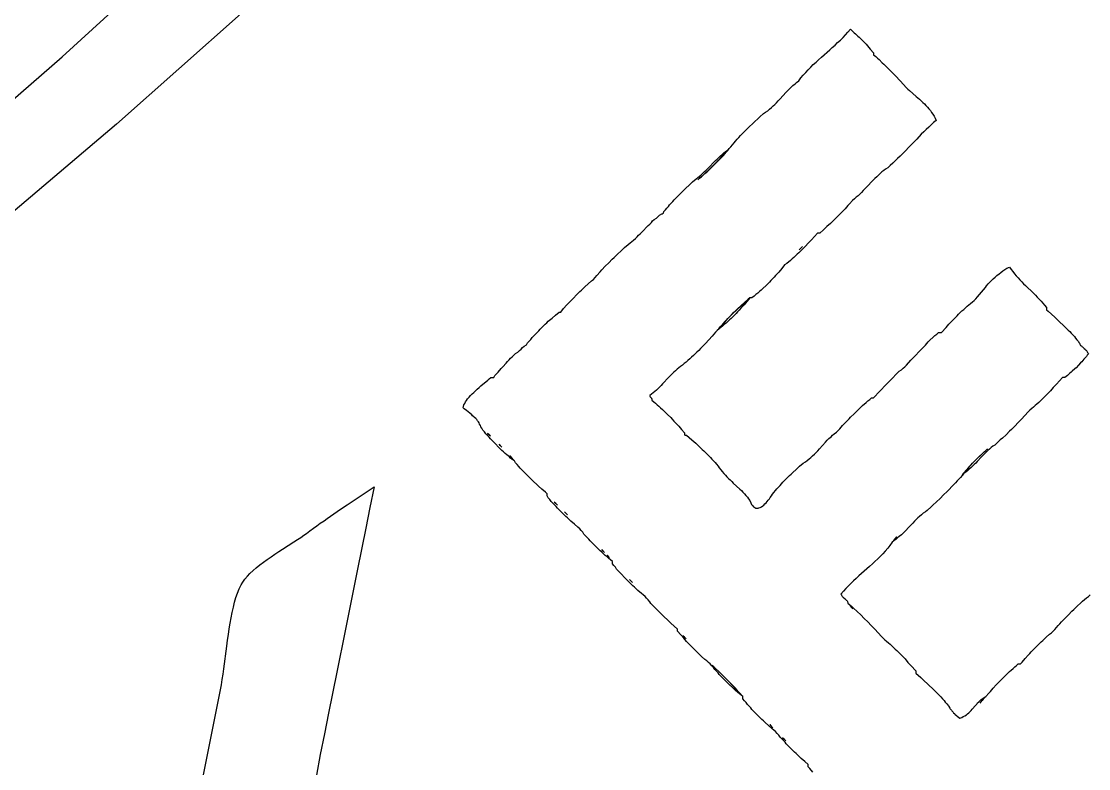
# Model space of a CAD drawing. Header units: metres. Extents: x -185 to 1201, y -340 to 309.
# Drawn here: x 901.807 to 904.385, y 54.34 to 56.146 of the extents above; entities that cross this region are included whole.
import ezdxf

# ---------------------------------------------------------------- set-up
doc = ezdxf.new("R2010")
doc.units = ezdxf.units.M

msp = doc.modelspace()

# ---------------------------------------------------------------- linework, layer by layer
for p, q in [((901.905, 56.0607), (902.052, 56.1939)), ((902.338, 56.1656), (902.037, 55.8978)), ((903.792, 56.1074), (903.798, 56.1138)), ((903.798, 56.1138), (903.804, 56.1203)), ((903.804, 56.1203), (903.81, 56.127)), ((903.81, 56.127), (903.813, 56.1243)), ((903.813, 56.1243), (903.819, 56.1188)), ((903.819, 56.1188), (903.822, 56.116)), ((903.822, 56.116), (903.828, 56.1105)), ((903.766, 56.083), (903.773, 56.089)), ((903.773, 56.089), (903.779, 56.095)), ((903.779, 56.095), (903.786, 56.1011)), ((903.786, 56.1011), (903.792, 56.1074)), ((903.828, 56.1105), (903.831, 56.1077)), ((903.831, 56.1077), (903.837, 56.1021)), ((903.837, 56.1021), (903.842, 56.0965)), ((903.842, 56.0965), (903.848, 56.0908)), ((903.848, 56.0908), (903.858, 56.0791)), ((903.74, 56.0596), (903.76, 56.0771)), ((903.76, 56.0771), (903.766, 56.083)), ((903.858, 56.0791), (903.866, 56.0701)), ((903.866, 56.0701), (903.866, 56.065)), ((903.866, 56.065), (903.871, 56.0613)), ((901.755, 55.9298), (901.905, 56.0607)), ((903.714, 56.0355), (903.72, 56.0416)), ((903.72, 56.0416), (903.727, 56.0477)), ((903.727, 56.0477), (903.733, 56.0536)), ((903.733, 56.0536), (903.74, 56.0596)), ((903.871, 56.0613), (903.875, 56.0576)), ((903.875, 56.0576), (903.879, 56.0539)), ((903.879, 56.0539), (903.887, 56.0463)), ((903.887, 56.0463), (903.891, 56.0425)), ((903.891, 56.0425), (903.899, 56.0346)), ((903.69, 56.0094), (903.696, 56.0162)), ((903.696, 56.0162), (903.702, 56.0228)), ((903.702, 56.0228), (903.708, 56.0292)), ((903.708, 56.0292), (903.714, 56.0355)), ((903.899, 56.0346), (903.903, 56.0307)), ((903.903, 56.0307), (903.911, 56.0227)), ((903.911, 56.0227), (903.919, 56.0146)), ((903.919, 56.0146), (903.93, 56.0023)), ((903.663, 55.983), (903.667, 55.9871)), ((903.667, 55.9871), (903.671, 55.9911)), ((903.671, 55.9911), (903.676, 55.9949)), ((903.676, 55.9949), (903.68, 55.9987)), ((903.68, 55.9987), (903.685, 56.0024)), ((903.685, 56.0024), (903.69, 56.0094)), ((903.93, 56.0023), (903.945, 55.9859)), ((903.945, 55.9859), (903.949, 55.9824)), ((903.639, 55.958), (903.655, 55.9748)), ((903.655, 55.9748), (903.659, 55.9789)), ((903.659, 55.9789), (903.663, 55.983)), ((903.949, 55.9824), (903.953, 55.9788)), ((903.953, 55.9788), (903.969, 55.9649)), ((903.969, 55.9649), (903.977, 55.9578)), ((903.61, 55.9303), (903.614, 55.934)), ((903.614, 55.934), (903.619, 55.9378)), ((903.619, 55.9378), (903.623, 55.9417)), ((903.623, 55.9417), (903.627, 55.9457)), ((903.627, 55.9457), (903.631, 55.9497)), ((903.631, 55.9497), (903.635, 55.9538)), ((903.635, 55.9538), (903.639, 55.958)), ((903.977, 55.9578), (903.981, 55.9542)), ((903.981, 55.9542), (903.985, 55.9505)), ((903.985, 55.9505), (903.989, 55.9467)), ((903.989, 55.9467), (903.992, 55.9429)), ((903.992, 55.9429), (903.996, 55.9389)), ((903.996, 55.9389), (903.999, 55.9348)), ((903.999, 55.9348), (904.003, 55.9306)), ((903.578, 55.9036), (903.587, 55.9116)), ((903.587, 55.9116), (903.591, 55.9156)), ((903.591, 55.9156), (903.6, 55.9234)), ((903.6, 55.9234), (903.605, 55.9268)), ((903.605, 55.9268), (903.61, 55.9303)), ((904.003, 55.9306), (904.006, 55.9262)), ((904.006, 55.9262), (904.009, 55.9216)), ((904.009, 55.9216), (904.012, 55.9169)), ((904.012, 55.9169), (904.015, 55.912)), ((904.015, 55.912), (904.017, 55.9069)), ((902.037, 55.8978), (901.729, 55.6372)), ((903.548, 55.8745), (903.557, 55.883)), ((903.557, 55.883), (903.565, 55.8913)), ((903.565, 55.8913), (903.574, 55.8996)), ((903.574, 55.8996), (903.578, 55.9036)), ((903.993, 55.8849), (903.987, 55.8791)), ((903.999, 55.8905), (903.993, 55.8849)), ((904.005, 55.8961), (903.999, 55.8905)), ((904.011, 55.9016), (904.005, 55.8961)), ((904.017, 55.9069), (904.011, 55.9016)), ((903.529, 55.8525), (903.532, 55.8569)), ((903.532, 55.8569), (903.536, 55.8614)), ((903.536, 55.8614), (903.54, 55.8658)), ((903.54, 55.8658), (903.544, 55.8701)), ((903.544, 55.8701), (903.548, 55.8745)), ((903.97, 55.8616), (903.953, 55.8438)), ((903.981, 55.8733), (903.97, 55.8616)), ((903.987, 55.8791), (903.981, 55.8733)), ((903.517, 55.8387), (903.498, 55.818)), ((903.503, 55.8221), (903.51, 55.8304)), ((903.504, 55.8283), (903.508, 55.8319)), ((903.508, 55.8319), (903.513, 55.8353)), ((903.51, 55.8304), (903.514, 55.8345)), ((903.513, 55.8353), (903.517, 55.8387)), ((903.514, 55.8345), (903.517, 55.8387)), ((903.517, 55.8387), (903.521, 55.8433)), ((903.521, 55.8433), (903.525, 55.8479)), ((903.525, 55.8479), (903.529, 55.8525)), ((903.941, 55.832), (903.936, 55.8262)), ((903.953, 55.8438), (903.941, 55.832)), ((903.465, 55.7905), (903.484, 55.8097)), ((903.479, 55.7978), (903.487, 55.8058)), ((903.49, 55.8099), (903.482, 55.8018)), ((903.484, 55.8097), (903.488, 55.8135)), ((903.487, 55.8058), (903.491, 55.8099)), ((903.488, 55.8135), (903.492, 55.8173)), ((903.498, 55.818), (903.49, 55.8099)), ((903.491, 55.8099), (903.495, 55.8139)), ((903.492, 55.8173), (903.496, 55.821)), ((903.495, 55.8139), (903.499, 55.818)), ((903.496, 55.821), (903.5, 55.8247)), ((903.499, 55.818), (903.503, 55.8221)), ((903.5, 55.8247), (903.504, 55.8283)), ((903.918, 55.809), (903.912, 55.8034)), ((903.924, 55.8147), (903.918, 55.809)), ((903.93, 55.8204), (903.924, 55.8147)), ((903.936, 55.8262), (903.93, 55.8204)), ((903.449, 55.7757), (903.453, 55.7793)), ((903.453, 55.7793), (903.457, 55.783)), ((903.457, 55.783), (903.461, 55.7867)), ((903.466, 55.786), (903.458, 55.7782)), ((903.458, 55.7782), (903.463, 55.7821)), ((903.461, 55.7867), (903.465, 55.7905)), ((903.463, 55.7821), (903.471, 55.7899)), ((903.474, 55.7938), (903.466, 55.786)), ((903.471, 55.7899), (903.475, 55.7938)), ((903.482, 55.8018), (903.474, 55.7938)), ((903.475, 55.7938), (903.479, 55.7978)), ((903.882, 55.7784), (903.878, 55.7745)), ((903.886, 55.7822), (903.882, 55.7784)), ((903.891, 55.7858), (903.886, 55.7822)), ((903.895, 55.7893), (903.891, 55.7858)), ((903.9, 55.7926), (903.895, 55.7893)), ((903.906, 55.798), (903.9, 55.7926)), ((903.912, 55.8034), (903.906, 55.798)), ((903.42, 55.7505), (903.428, 55.758)), ((903.428, 55.758), (903.437, 55.7653)), ((903.437, 55.7653), (903.441, 55.7687)), ((903.441, 55.7687), (903.445, 55.7722)), ((903.445, 55.767), (903.441, 55.7633)), ((903.441, 55.7633), (903.445, 55.767)), ((903.445, 55.7722), (903.449, 55.7757)), ((903.45, 55.7707), (903.445, 55.767)), ((903.445, 55.767), (903.45, 55.7707)), ((903.454, 55.7744), (903.45, 55.7707)), ((903.45, 55.7707), (903.454, 55.7744)), ((903.458, 55.7782), (903.454, 55.7744)), ((903.454, 55.7744), (903.458, 55.7782)), ((903.861, 55.7582), (903.853, 55.7498)), ((903.869, 55.7665), (903.861, 55.7582)), ((903.874, 55.7705), (903.869, 55.7665)), ((903.878, 55.7745), (903.874, 55.7705)), ((903.388, 55.719), (903.396, 55.7271)), ((903.396, 55.7271), (903.4, 55.731)), ((903.4, 55.731), (903.404, 55.735)), ((903.404, 55.735), (903.412, 55.7428)), ((903.412, 55.7428), (903.42, 55.7505)), ((903.833, 55.7289), (903.829, 55.7249)), ((903.837, 55.733), (903.833, 55.7289)), ((903.841, 55.7372), (903.837, 55.733)), ((903.845, 55.7413), (903.841, 55.7372)), ((903.853, 55.7498), (903.845, 55.7413)), ((903.37, 55.6986), (903.373, 55.7027)), ((903.373, 55.7027), (903.377, 55.7068)), ((903.377, 55.7068), (903.381, 55.7109)), ((903.381, 55.7109), (903.384, 55.715)), ((903.384, 55.715), (903.388, 55.719)), ((903.804, 55.7014), (903.797, 55.6934)), ((903.808, 55.7054), (903.804, 55.7014)), ((903.815, 55.7136), (903.808, 55.7054)), ((903.82, 55.7173), (903.815, 55.7136)), ((903.824, 55.7211), (903.82, 55.7173)), ((903.829, 55.7249), (903.824, 55.7211)), ((903.345, 55.6743), (903.349, 55.6776)), ((903.349, 55.6776), (903.354, 55.6807)), ((903.354, 55.6807), (903.355, 55.6808)), ((903.354, 55.6807), (903.354, 55.6807)), ((903.355, 55.6808), (903.356, 55.6809)), ((903.356, 55.6812), (903.357, 55.6816)), ((903.356, 55.6809), (903.356, 55.6812)), ((903.357, 55.6821), (903.358, 55.683)), ((903.357, 55.6816), (903.357, 55.6821)), ((903.358, 55.683), (903.359, 55.6863)), ((903.359, 55.6863), (903.363, 55.6904)), ((903.363, 55.6904), (903.366, 55.6945)), ((903.366, 55.6945), (903.37, 55.6986)), ((903.785, 55.6814), (903.778, 55.6736)), ((903.793, 55.6894), (903.785, 55.6814)), ((903.797, 55.6934), (903.793, 55.6894)), ((903.306, 55.6368), (903.321, 55.6525)), ((903.321, 55.6525), (903.325, 55.6563)), ((903.325, 55.6563), (903.329, 55.6601)), ((903.329, 55.6601), (903.332, 55.6638)), ((903.332, 55.6638), (903.336, 55.6674)), ((903.336, 55.6674), (903.341, 55.6709)), ((903.341, 55.6709), (903.345, 55.6743)), ((903.753, 55.6501), (903.745, 55.6423)), ((903.762, 55.6579), (903.753, 55.6501)), ((903.77, 55.6657), (903.762, 55.6579)), ((903.778, 55.6736), (903.77, 55.6657)), ((903.291, 55.6215), (903.295, 55.6252)), ((903.295, 55.6252), (903.298, 55.6291)), ((903.298, 55.6291), (903.302, 55.6329)), ((903.302, 55.6329), (903.306, 55.6368)), ((903.723, 55.6264), (903.716, 55.6184)), ((903.73, 55.6346), (903.723, 55.6264)), ((903.736, 55.6346), (903.73, 55.6346)), ((903.745, 55.6423), (903.736, 55.6346)), ((903.256, 55.5916), (903.264, 55.5995)), ((903.264, 55.5995), (903.273, 55.6073)), ((903.273, 55.6073), (903.278, 55.6107)), ((903.278, 55.6107), (903.282, 55.6142)), ((903.282, 55.6142), (903.286, 55.6178)), ((903.286, 55.6178), (903.291, 55.6215)), ((903.686, 55.5943), (903.694, 55.6022)), ((903.69, 55.5983), (903.686, 55.5943)), ((903.694, 55.6022), (903.69, 55.5983)), ((903.701, 55.6025), (903.693, 55.5948)), ((903.708, 55.6104), (903.701, 55.6025)), ((903.716, 55.6184), (903.708, 55.6104)), ((903.234, 55.5712), (903.239, 55.5754)), ((903.239, 55.5754), (903.247, 55.5835)), ((903.247, 55.5835), (903.256, 55.5916)), ((903.673, 55.5758), (903.669, 55.572)), ((903.677, 55.5795), (903.673, 55.5758)), ((903.681, 55.5833), (903.677, 55.5795)), ((903.685, 55.5871), (903.681, 55.5833)), ((903.693, 55.5948), (903.685, 55.5871)), ((903.209, 55.5455), (903.217, 55.5543)), ((903.217, 55.5543), (903.226, 55.5629)), ((903.226, 55.5629), (903.234, 55.5712)), ((903.644, 55.5488), (903.637, 55.5403)), ((903.651, 55.5574), (903.644, 55.5488)), ((903.656, 55.561), (903.651, 55.5574)), ((903.665, 55.5683), (903.656, 55.561)), ((903.669, 55.572), (903.665, 55.5683)), ((904.178, 55.543), (904.183, 55.5463)), ((904.183, 55.5463), (904.188, 55.5494)), ((904.188, 55.5494), (904.194, 55.5522)), ((904.194, 55.5522), (904.198, 55.5468)), ((904.198, 55.5468), (904.202, 55.5415)), ((903.184, 55.519), (903.189, 55.5226)), ((903.189, 55.5226), (903.193, 55.5273)), ((903.193, 55.5273), (903.197, 55.532)), ((903.197, 55.532), (903.205, 55.541)), ((903.205, 55.541), (903.209, 55.5455)), ((903.622, 55.5239), (903.618, 55.5199)), ((903.626, 55.528), (903.622, 55.5239)), ((903.629, 55.532), (903.626, 55.528)), ((903.637, 55.5403), (903.629, 55.532)), ((904.151, 55.5201), (904.155, 55.5242)), ((904.155, 55.5242), (904.16, 55.5283)), ((904.16, 55.5283), (904.164, 55.5322)), ((904.164, 55.5322), (904.169, 55.536)), ((904.169, 55.536), (904.173, 55.5396)), ((904.173, 55.5396), (904.178, 55.543)), ((904.202, 55.5415), (904.206, 55.5364)), ((904.206, 55.5364), (904.21, 55.5314)), ((904.21, 55.5314), (904.215, 55.5265)), ((904.215, 55.5265), (904.219, 55.5216)), ((904.219, 55.5216), (904.224, 55.5169)), ((903.156, 55.493), (903.16, 55.4968)), ((903.16, 55.4968), (903.168, 55.5043)), ((903.168, 55.5043), (903.176, 55.5117)), ((903.176, 55.5117), (903.184, 55.519)), ((903.594, 55.4968), (903.59, 55.493)), ((903.598, 55.5005), (903.594, 55.4968)), ((903.606, 55.5082), (903.598, 55.5005)), ((903.61, 55.5121), (903.606, 55.5082)), ((903.614, 55.516), (903.61, 55.5121)), ((903.618, 55.5199), (903.614, 55.516)), ((904.117, 55.4802), (904.136, 55.5027)), ((904.136, 55.5027), (904.139, 55.5071)), ((904.139, 55.5071), (904.143, 55.5115)), ((904.143, 55.5115), (904.147, 55.5159)), ((904.147, 55.5159), (904.151, 55.5201)), ((904.224, 55.5169), (904.228, 55.5121)), ((904.228, 55.5121), (904.233, 55.5075)), ((904.233, 55.5075), (904.252, 55.489)), ((903.125, 55.4609), (903.133, 55.4692)), ((903.133, 55.4692), (903.141, 55.4773)), ((903.141, 55.4773), (903.148, 55.4852)), ((903.148, 55.4852), (903.156, 55.493)), ((903.563, 55.4746), (903.554, 55.4669)), ((903.555, 55.4669), (903.567, 55.4784)), ((903.564, 55.474), (903.556, 55.4654)), ((903.567, 55.4784), (903.563, 55.4746)), ((903.567, 55.4784), (903.564, 55.474)), ((903.572, 55.4784), (903.567, 55.4784)), ((903.577, 55.482), (903.572, 55.4784)), ((903.581, 55.4857), (903.577, 55.482)), ((903.586, 55.4893), (903.581, 55.4857)), ((903.59, 55.493), (903.586, 55.4893)), ((904.105, 55.468), (904.109, 55.4713)), ((904.109, 55.4713), (904.113, 55.4758)), ((904.113, 55.4758), (904.117, 55.4802)), ((904.252, 55.489), (904.257, 55.4843)), ((904.257, 55.4843), (904.261, 55.4796)), ((904.261, 55.4796), (904.266, 55.4749)), ((904.266, 55.4749), (904.271, 55.47)), ((904.271, 55.47), (904.275, 55.4651)), ((903.097, 55.4364), (903.106, 55.4436)), ((903.106, 55.4436), (903.11, 55.4436)), ((903.11, 55.4436), (903.117, 55.4524)), ((903.117, 55.4524), (903.125, 55.4609)), ((903.529, 55.4437), (903.525, 55.4398)), ((903.526, 55.4398), (903.534, 55.4476)), ((903.537, 55.4515), (903.529, 55.4437)), ((903.534, 55.4476), (903.542, 55.4554)), ((903.537, 55.4444), (903.534, 55.4403)), ((903.546, 55.4592), (903.537, 55.4515)), ((903.541, 55.4485), (903.537, 55.4444)), ((903.545, 55.4527), (903.541, 55.4485)), ((903.542, 55.4554), (903.555, 55.4669)), ((903.553, 55.4611), (903.545, 55.4527)), ((903.554, 55.4669), (903.546, 55.4592)), ((903.556, 55.4654), (903.553, 55.4611)), ((904.075, 55.4425), (904.079, 55.4463)), ((904.079, 55.4463), (904.084, 55.4501)), ((904.084, 55.4501), (904.088, 55.4538)), ((904.088, 55.4538), (904.092, 55.4575)), ((904.092, 55.4575), (904.096, 55.461)), ((904.096, 55.461), (904.1, 55.4646)), ((904.1, 55.4646), (904.105, 55.468)), ((904.275, 55.4651), (904.279, 55.46)), ((904.279, 55.46), (904.284, 55.4549)), ((904.284, 55.4549), (904.284, 55.4492)), ((904.284, 55.4492), (904.288, 55.4456)), ((904.288, 55.4456), (904.296, 55.4383)), ((903.072, 55.414), (903.076, 55.4178)), ((903.076, 55.4178), (903.08, 55.4216)), ((903.08, 55.4216), (903.089, 55.429)), ((903.089, 55.429), (903.097, 55.4364)), ((903.506, 55.4199), (903.499, 55.4117)), ((903.503, 55.4158), (903.507, 55.4199)), ((903.51, 55.4239), (903.506, 55.4199)), ((903.507, 55.4199), (903.514, 55.4279)), ((903.518, 55.4319), (903.51, 55.4239)), ((903.514, 55.4207), (903.51, 55.4169)), ((903.514, 55.4279), (903.518, 55.4319)), ((903.518, 55.4245), (903.514, 55.4207)), ((903.525, 55.4398), (903.518, 55.4319)), ((903.518, 55.4319), (903.526, 55.4398)), ((903.522, 55.4283), (903.518, 55.4245)), ((903.526, 55.4323), (903.522, 55.4283)), ((903.53, 55.4362), (903.526, 55.4323)), ((903.534, 55.4403), (903.53, 55.4362)), ((904.048, 55.4147), (904.056, 55.4228)), ((904.056, 55.4228), (904.064, 55.4308)), ((904.064, 55.4308), (904.068, 55.4347)), ((904.068, 55.4347), (904.071, 55.4386)), ((904.071, 55.4386), (904.075, 55.4425)), ((904.296, 55.4383), (904.304, 55.4309)), ((904.304, 55.4309), (904.308, 55.4272)), ((904.308, 55.4272), (904.316, 55.4196)), ((904.316, 55.4196), (904.324, 55.4119)), ((903.049, 55.3902), (903.057, 55.3983)), ((903.057, 55.3983), (903.06, 55.4023)), ((903.06, 55.4023), (903.064, 55.4062)), ((903.064, 55.4062), (903.068, 55.4101)), ((903.068, 55.4101), (903.072, 55.414)), ((903.484, 55.3947), (903.48, 55.3902)), ((903.488, 55.3994), (903.484, 55.3947)), ((903.492, 55.4035), (903.488, 55.3994)), ((903.488, 55.3994), (903.492, 55.4035)), ((903.493, 55.4027), (903.488, 55.3994)), ((903.499, 55.4117), (903.492, 55.4035)), ((903.492, 55.4035), (903.495, 55.4077)), ((903.497, 55.4062), (903.493, 55.4027)), ((903.495, 55.4077), (903.499, 55.4117)), ((903.501, 55.4097), (903.497, 55.4062)), ((903.499, 55.4117), (903.503, 55.4158)), ((903.505, 55.4133), (903.501, 55.4097)), ((903.51, 55.4169), (903.505, 55.4133)), ((904.019, 55.3906), (904.023, 55.3942)), ((904.023, 55.3942), (904.03, 55.3942)), ((904.03, 55.3942), (904.041, 55.4065)), ((904.041, 55.4065), (904.048, 55.4147)), ((904.324, 55.4119), (904.328, 55.408)), ((904.328, 55.408), (904.332, 55.4041)), ((904.332, 55.4041), (904.336, 55.4002)), ((904.336, 55.4002), (904.34, 55.3963)), ((904.34, 55.3963), (904.343, 55.3923)), ((904.343, 55.3923), (904.347, 55.3883)), ((903.027, 55.3646), (903.03, 55.369)), ((903.03, 55.369), (903.034, 55.3733)), ((903.034, 55.3733), (903.038, 55.3776)), ((903.038, 55.3776), (903.041, 55.3819)), ((903.041, 55.3819), (903.045, 55.386)), ((903.045, 55.386), (903.049, 55.3902)), ((903.46, 55.368), (903.452, 55.3594)), ((903.468, 55.3767), (903.46, 55.368)), ((903.476, 55.3856), (903.468, 55.3767)), ((903.48, 55.3902), (903.476, 55.3856)), ((903.991, 55.3639), (903.998, 55.3717)), ((903.998, 55.3717), (904.002, 55.3756)), ((904.002, 55.3756), (904.01, 55.3832)), ((904.01, 55.3832), (904.014, 55.3869)), ((904.014, 55.3869), (904.019, 55.3906)), ((904.347, 55.3883), (904.351, 55.3843)), ((904.351, 55.3843), (904.354, 55.3802)), ((904.354, 55.3802), (904.357, 55.3762)), ((904.357, 55.3762), (904.361, 55.3721)), ((904.361, 55.3721), (904.362, 55.37)), ((904.362, 55.37), (904.363, 55.3681)), ((904.363, 55.3681), (904.364, 55.3663)), ((904.364, 55.3663), (904.365, 55.3647)), ((902.997, 55.3396), (903.001, 55.3434)), ((903.001, 55.3434), (903.006, 55.3471)), ((903.006, 55.3471), (903.01, 55.3507)), ((903.01, 55.3507), (903.014, 55.3543)), ((903.014, 55.3543), (903.018, 55.3578)), ((903.018, 55.3578), (903.022, 55.3612)), ((903.022, 55.3612), (903.027, 55.3646)), ((903.439, 55.3468), (903.431, 55.3387)), ((903.444, 55.351), (903.439, 55.3468)), ((903.448, 55.3552), (903.444, 55.351)), ((903.452, 55.3594), (903.448, 55.3552)), ((903.968, 55.3398), (903.975, 55.3479)), ((903.975, 55.3479), (903.983, 55.3559)), ((903.983, 55.3559), (903.991, 55.3639)), ((904.365, 55.3647), (904.366, 55.3632)), ((904.366, 55.3632), (904.368, 55.3618)), ((904.368, 55.3618), (904.369, 55.3604)), ((904.369, 55.3604), (904.371, 55.3592)), ((904.371, 55.3592), (904.375, 55.3556)), ((904.375, 55.3556), (904.378, 55.3532)), ((904.378, 55.3532), (904.379, 55.3519)), ((904.379, 55.3519), (904.38, 55.3506)), ((904.38, 55.3506), (904.381, 55.3492)), ((904.381, 55.3492), (904.382, 55.3477)), ((904.382, 55.3477), (904.383, 55.3461)), ((904.385, 55.3425), (904.382, 55.3392)), ((904.383, 55.3461), (904.384, 55.3444)), ((904.384, 55.3444), (904.385, 55.3425)), ((902.97, 55.3115), (902.978, 55.3198)), ((902.978, 55.3198), (902.981, 55.3239)), ((902.981, 55.3239), (902.985, 55.3279)), ((902.985, 55.3279), (902.989, 55.3318)), ((902.989, 55.3318), (902.993, 55.3357)), ((902.993, 55.3357), (902.997, 55.3396)), ((903.404, 55.3152), (903.399, 55.3121)), ((903.408, 55.319), (903.404, 55.3152)), ((903.413, 55.3229), (903.408, 55.319)), ((903.417, 55.3268), (903.413, 55.3229)), ((903.422, 55.3307), (903.417, 55.3268)), ((903.426, 55.3347), (903.422, 55.3307)), ((903.431, 55.3387), (903.426, 55.3347)), ((903.941, 55.3116), (903.945, 55.3152)), ((903.945, 55.3152), (903.956, 55.3275)), ((903.956, 55.3275), (903.968, 55.3398)), ((904.361, 55.3149), (904.355, 55.3092)), ((904.366, 55.3208), (904.361, 55.3149)), ((904.369, 55.3237), (904.366, 55.3208)), ((904.374, 55.3298), (904.369, 55.3237)), ((904.377, 55.3329), (904.374, 55.3298)), ((904.38, 55.3361), (904.377, 55.3329)), ((904.382, 55.3392), (904.38, 55.3361)), ((902.948, 55.2856), (902.951, 55.29)), ((902.951, 55.29), (902.955, 55.2944)), ((902.955, 55.2944), (902.959, 55.2987)), ((902.959, 55.2987), (902.966, 55.3073)), ((902.966, 55.3073), (902.97, 55.3115)), ((903.375, 55.2903), (903.371, 55.2863)), ((903.379, 55.2941), (903.375, 55.2903)), ((903.383, 55.298), (903.379, 55.2941)), ((903.387, 55.3017), (903.383, 55.298)), ((903.391, 55.3053), (903.387, 55.3017)), ((903.395, 55.3087), (903.391, 55.3053)), ((903.399, 55.3121), (903.395, 55.3087)), ((903.912, 55.2849), (903.92, 55.2927)), ((903.92, 55.2927), (903.924, 55.2966)), ((903.924, 55.2966), (903.928, 55.3004)), ((903.928, 55.3004), (903.933, 55.3042)), ((903.933, 55.3042), (903.937, 55.3079)), ((903.937, 55.3079), (903.941, 55.3116)), ((904.334, 55.2906), (904.328, 55.2856)), ((904.34, 55.2957), (904.334, 55.2906)), ((904.343, 55.2983), (904.34, 55.2957)), ((904.346, 55.301), (904.343, 55.2983)), ((904.352, 55.3065), (904.346, 55.301)), ((904.355, 55.3092), (904.352, 55.3065)), ((902.913, 55.2612), (902.917, 55.265)), ((902.917, 55.265), (902.934, 55.2792)), ((902.934, 55.2792), (902.937, 55.2824)), ((902.937, 55.2824), (902.941, 55.2856)), ((902.941, 55.2856), (902.948, 55.2856)), ((903.353, 55.2664), (903.349, 55.2625)), ((903.356, 55.2703), (903.353, 55.2664)), ((903.371, 55.2863), (903.356, 55.2703)), ((903.885, 55.2567), (903.892, 55.2648)), ((903.892, 55.2648), (903.896, 55.2689)), ((903.896, 55.2689), (903.904, 55.2769)), ((903.904, 55.2769), (903.912, 55.2849)), ((904.308, 55.2692), (904.3, 55.261)), ((904.315, 55.2774), (904.308, 55.2692)), ((904.322, 55.2856), (904.315, 55.2774)), ((904.328, 55.2856), (904.322, 55.2856)), ((902.885, 55.2339), (902.889, 55.2378)), ((902.889, 55.2378), (902.892, 55.2417)), ((902.892, 55.2417), (902.896, 55.2457)), ((902.896, 55.2457), (902.9, 55.2496)), ((902.9, 55.2496), (902.904, 55.2535)), ((902.904, 55.2535), (902.908, 55.2574)), ((902.908, 55.2574), (902.913, 55.2612)), ((903.329, 55.2449), (903.325, 55.2418)), ((903.325, 55.2418), (903.325, 55.2403)), ((903.325, 55.2403), (903.326, 55.239)), ((903.326, 55.239), (903.327, 55.2379)), ((903.327, 55.2379), (903.329, 55.2353)), ((903.333, 55.2481), (903.329, 55.2449)), ((903.337, 55.2515), (903.333, 55.2481)), ((903.341, 55.2551), (903.337, 55.2515)), ((903.345, 55.2588), (903.341, 55.2551)), ((903.349, 55.2625), (903.345, 55.2588)), ((903.866, 55.2362), (903.87, 55.2403)), ((903.87, 55.2403), (903.877, 55.2485)), ((903.877, 55.2485), (903.885, 55.2567)), ((904.281, 55.2408), (904.277, 55.2368)), ((904.285, 55.2448), (904.281, 55.2408)), ((904.293, 55.2529), (904.285, 55.2448)), ((904.3, 55.261), (904.293, 55.2529)), ((902.874, 55.2122), (902.875, 55.2156)), ((902.877, 55.21), (902.874, 55.2122)), ((902.875, 55.2156), (902.876, 55.2191)), ((902.876, 55.2191), (902.878, 55.2227)), ((902.878, 55.2227), (902.88, 55.2263)), ((902.88, 55.2263), (902.882, 55.2301)), ((902.882, 55.2301), (902.885, 55.2339)), ((903.329, 55.2353), (903.329, 55.2344)), ((903.329, 55.2344), (903.33, 55.2339)), ((903.33, 55.2339), (903.33, 55.2333)), ((903.33, 55.2333), (903.33, 55.2327)), ((903.33, 55.2327), (903.33, 55.2313)), ((903.33, 55.2313), (903.33, 55.2305)), ((903.33, 55.2305), (903.335, 55.2269)), ((903.335, 55.2269), (903.339, 55.2232)), ((903.339, 55.2232), (903.343, 55.2195)), ((903.343, 55.2195), (903.347, 55.2158)), ((903.347, 55.2158), (903.351, 55.212)), ((903.351, 55.212), (903.356, 55.2081)), ((903.831, 55.2098), (903.839, 55.2175)), ((903.839, 55.2175), (903.848, 55.2251)), ((903.848, 55.2251), (903.852, 55.2289)), ((903.852, 55.2289), (903.857, 55.2325)), ((903.857, 55.2325), (903.861, 55.2362)), ((903.861, 55.2362), (903.866, 55.2362)), ((904.252, 55.2138), (904.248, 55.2102)), ((904.256, 55.2176), (904.252, 55.2138)), ((904.26, 55.2213), (904.256, 55.2176)), ((904.265, 55.2252), (904.26, 55.2213)), ((904.269, 55.229), (904.265, 55.2252)), ((904.277, 55.2368), (904.269, 55.229)), ((902.882, 55.2058), (902.877, 55.21)), ((902.89, 55.1995), (902.882, 55.2058)), ((902.895, 55.1953), (902.89, 55.1995)), ((902.897, 55.1931), (902.895, 55.1953)), ((902.9, 55.1908), (902.897, 55.1931)), ((902.902, 55.1885), (902.9, 55.1908)), ((902.905, 55.1861), (902.902, 55.1885)), ((902.907, 55.1837), (902.905, 55.1861)), ((903.356, 55.2081), (903.36, 55.2042)), ((903.36, 55.2042), (903.368, 55.1964)), ((903.368, 55.1964), (903.376, 55.1884)), ((903.376, 55.1884), (903.379, 55.1844)), ((903.803, 55.1817), (903.807, 55.1858)), ((903.807, 55.1858), (903.81, 55.1898)), ((903.81, 55.1898), (903.819, 55.1979)), ((903.819, 55.1979), (903.823, 55.2019)), ((903.823, 55.2019), (903.831, 55.2098)), ((904.231, 55.1935), (904.223, 55.1849)), ((904.239, 55.2022), (904.231, 55.1935)), ((904.243, 55.2065), (904.239, 55.2022)), ((904.248, 55.2102), (904.243, 55.2065)), ((902.909, 55.1811), (902.907, 55.1837)), ((902.911, 55.1784), (902.909, 55.1811)), ((902.913, 55.1756), (902.911, 55.1784)), ((902.914, 55.1726), (902.913, 55.1756)), ((902.916, 55.1695), (902.914, 55.1726)), ((902.917, 55.1662), (902.916, 55.1695)), ((902.919, 55.1628), (902.917, 55.1662)), ((902.922, 55.1584), (902.919, 55.1628)), ((903.379, 55.1844), (903.383, 55.1803)), ((903.383, 55.1803), (903.391, 55.1722)), ((903.391, 55.1722), (903.395, 55.1681)), ((903.395, 55.1681), (903.402, 55.1598)), ((903.402, 55.1598), (903.409, 55.1515)), ((903.78, 55.1571), (903.784, 55.1612)), ((903.784, 55.1612), (903.791, 55.1694)), ((903.791, 55.1694), (903.795, 55.1735)), ((903.795, 55.1735), (903.799, 55.1776)), ((903.799, 55.1776), (903.803, 55.1817)), ((904.199, 55.1595), (904.194, 55.1554)), ((904.207, 55.1679), (904.199, 55.1595)), ((904.215, 55.1764), (904.207, 55.1679)), ((904.223, 55.1849), (904.215, 55.1764)), ((902.926, 55.154), (902.922, 55.1584)), ((902.929, 55.1497), (902.926, 55.154)), ((902.933, 55.1454), (902.929, 55.1497)), ((902.936, 55.1482), (902.933, 55.1505)), ((902.933, 55.1505), (902.94, 55.1444)), ((902.937, 55.1413), (902.933, 55.1454)), ((902.94, 55.1444), (902.936, 55.1482)), ((902.94, 55.1371), (902.937, 55.1413)), ((902.944, 55.133), (902.94, 55.1371)), ((903.409, 55.1515), (903.409, 55.1507)), ((903.409, 55.1507), (903.409, 55.15)), ((903.409, 55.15), (903.409, 55.1493)), ((903.409, 55.1493), (903.409, 55.1487)), ((903.409, 55.1487), (903.409, 55.1482)), ((903.409, 55.1482), (903.409, 55.1478)), ((903.409, 55.1478), (903.409, 55.1474)), ((903.409, 55.1474), (903.409, 55.1471)), ((903.409, 55.1471), (903.41, 55.1468)), ((903.41, 55.1468), (903.41, 55.1464)), ((903.41, 55.1464), (903.411, 55.1461)), ((903.411, 55.1461), (903.412, 55.1459)), ((903.412, 55.1459), (903.414, 55.1459)), ((903.414, 55.1459), (903.427, 55.1345)), ((903.427, 55.1345), (903.436, 55.127)), ((903.75, 55.1295), (903.754, 55.1337)), ((903.754, 55.1337), (903.758, 55.1378)), ((903.758, 55.1378), (903.763, 55.1418)), ((903.763, 55.1418), (903.767, 55.1458)), ((903.767, 55.1458), (903.771, 55.1497)), ((903.771, 55.1497), (903.776, 55.1535)), ((903.776, 55.1535), (903.78, 55.1571)), ((904.172, 55.1346), (904.168, 55.1305)), ((904.177, 55.1388), (904.172, 55.1346)), ((904.186, 55.147), (904.177, 55.1388)), ((904.194, 55.1554), (904.186, 55.147)), ((902.948, 55.1289), (902.944, 55.133)), ((902.952, 55.1249), (902.948, 55.1289)), ((902.96, 55.1171), (902.952, 55.1249)), ((902.964, 55.1132), (902.96, 55.1171)), ((902.964, 55.1213), (902.961, 55.1241)), ((902.961, 55.1241), (902.968, 55.1173)), ((902.968, 55.1173), (902.964, 55.1213)), ((902.968, 55.1094), (902.964, 55.1132)), ((902.972, 55.1056), (902.968, 55.1094)), ((903.436, 55.127), (903.444, 55.1194)), ((903.444, 55.1194), (903.452, 55.1118)), ((903.452, 55.1118), (903.456, 55.1079)), ((903.456, 55.1079), (903.46, 55.104)), ((903.727, 55.1045), (903.731, 55.1086)), ((903.731, 55.1086), (903.735, 55.1127)), ((903.735, 55.1127), (903.75, 55.1295)), ((904.137, 55.1094), (904.129, 55.102)), ((904.133, 55.1057), (904.137, 55.1094)), ((904.137, 55.1094), (904.141, 55.1131)), ((904.141, 55.1131), (904.137, 55.1094)), ((904.142, 55.109), (904.138, 55.1054)), ((904.146, 55.1125), (904.142, 55.109)), ((904.15, 55.116), (904.146, 55.1125)), ((904.154, 55.1192), (904.15, 55.116)), ((904.159, 55.1223), (904.154, 55.1192)), ((904.168, 55.1305), (904.159, 55.1223)), ((902.976, 55.1019), (902.972, 55.1056)), ((902.98, 55.0982), (902.976, 55.1019)), ((902.985, 55.0945), (902.98, 55.0982)), ((902.989, 55.0909), (902.985, 55.0945)), ((902.99, 55.0924), (902.987, 55.0959)), ((902.987, 55.0959), (902.993, 55.0899)), ((902.993, 55.0873), (902.989, 55.0909)), ((902.994, 55.0881), (902.99, 55.0924)), ((902.993, 55.0899), (902.998, 55.0838)), ((902.998, 55.0838), (902.993, 55.0873)), ((902.998, 55.0838), (902.994, 55.0881)), ((903.001, 55.0793), (902.998, 55.0838)), ((903.46, 55.104), (903.464, 55.1001)), ((903.464, 55.1001), (903.468, 55.0962)), ((903.468, 55.0962), (903.472, 55.0922)), ((903.472, 55.0922), (903.475, 55.0881)), ((903.475, 55.0881), (903.479, 55.084)), ((903.479, 55.084), (903.483, 55.0798)), ((903.701, 55.0815), (903.705, 55.0851)), ((903.705, 55.0851), (903.71, 55.0887)), ((903.71, 55.0887), (903.714, 55.0925)), ((903.714, 55.0925), (903.718, 55.0964)), ((903.718, 55.0964), (903.723, 55.1004)), ((903.723, 55.1004), (903.727, 55.1045)), ((904.109, 55.0827), (904.102, 55.0748)), ((904.105, 55.0783), (904.109, 55.0823)), ((904.117, 55.0905), (904.109, 55.0827)), ((904.109, 55.0823), (904.113, 55.0863)), ((904.113, 55.0863), (904.117, 55.0903)), ((904.116, 55.0825), (904.113, 55.0786)), ((904.127, 55.0941), (904.116, 55.0825)), ((904.117, 55.0903), (904.125, 55.0981)), ((904.121, 55.0944), (904.117, 55.0905)), ((904.129, 55.102), (904.121, 55.0944)), ((904.125, 55.0981), (904.133, 55.1057)), ((904.131, 55.0979), (904.127, 55.0941)), ((904.135, 55.1017), (904.131, 55.0979)), ((904.138, 55.1054), (904.135, 55.1017)), ((903.005, 55.075), (903.001, 55.0793)), ((903.009, 55.0707), (903.005, 55.075)), ((903.012, 55.0664), (903.009, 55.0707)), ((903.016, 55.0622), (903.012, 55.0664)), ((903.02, 55.0581), (903.016, 55.0622)), ((903.024, 55.054), (903.02, 55.0581)), ((903.483, 55.0798), (903.486, 55.0756)), ((903.486, 55.0756), (903.49, 55.0712)), ((903.49, 55.0712), (903.493, 55.0668)), ((903.493, 55.0668), (903.497, 55.0623)), ((903.497, 55.0623), (903.5, 55.0579)), ((903.5, 55.0579), (903.504, 55.0536)), ((903.671, 55.056), (903.679, 55.0635)), ((903.679, 55.0635), (903.687, 55.0709)), ((903.687, 55.0709), (903.696, 55.0781)), ((903.696, 55.0781), (903.701, 55.0815)), ((904.09, 55.0627), (904.083, 55.0545)), ((904.083, 55.0527), (904.087, 55.0573)), ((904.089, 55.0567), (904.084, 55.0535)), ((904.087, 55.0573), (904.094, 55.0658)), ((904.093, 55.0602), (904.089, 55.0567)), ((904.094, 55.0668), (904.09, 55.0627)), ((904.097, 55.0637), (904.093, 55.0602)), ((904.102, 55.0748), (904.094, 55.0668)), ((904.094, 55.0658), (904.098, 55.07)), ((904.101, 55.0673), (904.097, 55.0637)), ((904.098, 55.07), (904.102, 55.0742)), ((904.105, 55.071), (904.101, 55.0673)), ((904.102, 55.0742), (904.105, 55.0783)), ((904.109, 55.0748), (904.105, 55.071)), ((904.113, 55.0786), (904.109, 55.0748)), ((903.028, 55.0499), (903.024, 55.054)), ((903.032, 55.0459), (903.028, 55.0499)), ((903.036, 55.042), (903.032, 55.0459)), ((903.044, 55.0342), (903.036, 55.042)), ((903.052, 55.0266), (903.044, 55.0342)), ((903.504, 55.0536), (903.508, 55.0495)), ((903.508, 55.0495), (903.511, 55.0455)), ((903.511, 55.0455), (903.515, 55.0417)), ((903.515, 55.0417), (903.519, 55.0379)), ((903.519, 55.0379), (903.523, 55.0341)), ((903.523, 55.0341), (903.527, 55.0304)), ((903.643, 55.0286), (903.647, 55.0326)), ((903.647, 55.0326), (903.651, 55.0366)), ((903.651, 55.0366), (903.655, 55.0405)), ((903.655, 55.0405), (903.659, 55.0445)), ((903.659, 55.0445), (903.663, 55.0483)), ((903.663, 55.0483), (903.667, 55.0522)), ((903.667, 55.0522), (903.671, 55.056)), ((904.064, 55.0311), (904.056, 55.0226)), ((904.068, 55.0354), (904.064, 55.0311)), ((904.076, 55.0441), (904.068, 55.0354)), ((904.08, 55.0485), (904.076, 55.0441)), ((904.083, 55.0545), (904.08, 55.0504)), ((904.083, 55.0527), (904.08, 55.0485)), ((904.08, 55.0504), (904.083, 55.0527)), ((904.084, 55.0535), (904.083, 55.0527)), ((902.594, 54.978), (902.659, 55.0212)), ((902.659, 55.0212), (902.649, 54.9713)), ((903.056, 55.0228), (903.052, 55.0266)), ((903.064, 55.0155), (903.056, 55.0228)), ((903.073, 55.0083), (903.064, 55.0155)), ((903.077, 55.0047), (903.073, 55.0083)), ((903.527, 55.0304), (903.535, 55.0231)), ((903.535, 55.0231), (903.543, 55.0158)), ((903.543, 55.0158), (903.547, 55.0121)), ((903.547, 55.0121), (903.55, 55.0083)), ((903.55, 55.0083), (903.554, 55.0044)), ((903.622, 55.0034), (903.625, 55.0078)), ((903.625, 55.0078), (903.629, 55.012)), ((903.629, 55.012), (903.632, 55.0162)), ((903.632, 55.0162), (903.636, 55.0204)), ((903.636, 55.0204), (903.64, 55.0245)), ((903.64, 55.0245), (903.643, 55.0286)), ((904.044, 55.0099), (904.035, 55.0015)), ((904.048, 55.0141), (904.044, 55.0099)), ((904.056, 55.0226), (904.048, 55.0141)), ((903.077, 54.9991), (903.077, 55.0047)), ((903.08, 54.9947), (903.077, 54.9991)), ((903.084, 54.9903), (903.08, 54.9947)), ((903.087, 54.986), (903.084, 54.9903)), ((903.091, 54.9818), (903.087, 54.986)), ((903.095, 54.9776), (903.091, 54.9818)), ((903.098, 54.9807), (903.094, 54.9845)), ((903.094, 54.9845), (903.102, 54.977)), ((903.102, 54.977), (903.098, 54.9807)), ((903.554, 55.0044), (903.557, 55.0005)), ((903.557, 55.0005), (903.561, 54.9964)), ((903.561, 54.9964), (903.564, 54.9922)), ((903.564, 54.9922), (903.567, 54.9878)), ((903.567, 54.9878), (903.569, 54.9828)), ((903.569, 54.9828), (903.571, 54.9786)), ((903.601, 54.9773), (903.603, 54.98)), ((903.603, 54.98), (903.606, 54.9828)), ((903.606, 54.9828), (903.609, 54.9859)), ((903.609, 54.9859), (903.611, 54.9891)), ((903.611, 54.9891), (903.614, 54.9924)), ((903.614, 54.9924), (903.616, 54.9958)), ((903.616, 54.9958), (903.619, 54.9991)), ((903.619, 54.9991), (903.622, 55.0034)), ((904.018, 54.9848), (904.009, 54.9766)), ((904.027, 54.9931), (904.018, 54.9848)), ((904.035, 55.0015), (904.027, 54.9931)), ((902.546, 54.9448), (902.562, 54.9561)), ((902.562, 54.9561), (902.578, 54.9671)), ((902.578, 54.9671), (902.594, 54.978)), ((902.649, 54.9713), (902.639, 54.9215)), ((903.099, 54.9735), (903.095, 54.9776)), ((903.102, 54.9694), (903.099, 54.9735)), ((903.106, 54.9654), (903.102, 54.9694)), ((903.11, 54.9614), (903.106, 54.9654)), ((903.114, 54.9575), (903.11, 54.9614)), ((903.118, 54.9536), (903.114, 54.9575)), ((903.122, 54.9497), (903.118, 54.9536)), ((903.122, 54.9576), (903.119, 54.9611)), ((903.119, 54.9611), (903.126, 54.9536)), ((903.126, 54.9536), (903.122, 54.9576)), ((903.571, 54.9786), (903.574, 54.9753)), ((903.574, 54.9753), (903.576, 54.9728)), ((903.576, 54.9728), (903.579, 54.971)), ((903.579, 54.971), (903.581, 54.9699)), ((903.581, 54.9699), (903.584, 54.9694)), ((903.584, 54.9694), (903.587, 54.9696)), ((903.587, 54.9696), (903.589, 54.9702)), ((903.589, 54.9702), (903.592, 54.9714)), ((903.592, 54.9714), (903.595, 54.973)), ((903.595, 54.973), (903.598, 54.975)), ((903.598, 54.975), (903.601, 54.9773)), ((903.982, 54.9537), (903.977, 54.9499)), ((903.986, 54.9573), (903.982, 54.9537)), ((903.991, 54.9609), (903.986, 54.9573)), ((903.995, 54.9643), (903.991, 54.9609)), ((904.005, 54.9725), (903.995, 54.9643)), ((904.009, 54.9766), (904.005, 54.9725)), ((902.521, 54.9273), (902.529, 54.9332)), ((902.529, 54.9332), (902.538, 54.9391)), ((902.538, 54.9391), (902.546, 54.9448)), ((903.126, 54.9459), (903.122, 54.9497)), ((903.13, 54.9421), (903.126, 54.9459)), ((903.134, 54.9384), (903.13, 54.9421)), ((903.143, 54.931), (903.134, 54.9384)), ((903.151, 54.9237), (903.143, 54.931)), ((903.961, 54.9338), (903.953, 54.9255)), ((903.965, 54.9379), (903.961, 54.9338)), ((903.969, 54.942), (903.965, 54.9379)), ((903.973, 54.946), (903.969, 54.942)), ((903.977, 54.9499), (903.973, 54.946)), ((902.482, 54.899), (902.489, 54.904)), ((902.489, 54.904), (902.496, 54.9088)), ((902.496, 54.9088), (902.504, 54.9151)), ((902.504, 54.9151), (902.513, 54.9212)), ((902.513, 54.9212), (902.521, 54.9273)), ((902.639, 54.9215), (902.619, 54.822)), ((903.156, 54.9201), (903.151, 54.9237)), ((903.159, 54.9157), (903.156, 54.9201)), ((903.163, 54.9113), (903.159, 54.9157)), ((903.166, 54.907), (903.163, 54.9113)), ((903.17, 54.9028), (903.166, 54.907)), ((903.174, 54.8986), (903.17, 54.9028)), ((903.933, 54.9052), (903.928, 54.9014)), ((903.937, 54.9092), (903.933, 54.9052)), ((903.941, 54.9132), (903.937, 54.9092)), ((903.953, 54.9255), (903.941, 54.9132)), ((902.438, 54.8709), (902.465, 54.8883)), ((902.465, 54.8883), (902.474, 54.8938)), ((902.474, 54.8938), (902.482, 54.899)), ((903.178, 54.8945), (903.174, 54.8986)), ((903.181, 54.8904), (903.178, 54.8945)), ((903.185, 54.8864), (903.181, 54.8904)), ((903.189, 54.8824), (903.185, 54.8864)), ((903.193, 54.8784), (903.189, 54.8824)), ((903.197, 54.8746), (903.193, 54.8784)), ((903.905, 54.8798), (903.9, 54.8728)), ((903.911, 54.8871), (903.905, 54.8798)), ((903.915, 54.8905), (903.911, 54.8871)), ((903.915, 54.8915), (903.922, 54.9002)), ((903.918, 54.8959), (903.915, 54.8915)), ((903.92, 54.894), (903.915, 54.8905)), ((903.922, 54.9002), (903.918, 54.8959)), ((903.924, 54.8976), (903.92, 54.894)), ((903.928, 54.9014), (903.924, 54.8976)), ((902.401, 54.8456), (902.41, 54.8521)), ((902.41, 54.8521), (902.419, 54.8585)), ((902.419, 54.8585), (902.429, 54.8648)), ((902.429, 54.8648), (902.438, 54.8709)), ((903.201, 54.8707), (903.197, 54.8746)), ((903.205, 54.8669), (903.201, 54.8707)), ((903.209, 54.8631), (903.205, 54.8669)), ((903.212, 54.8665), (903.209, 54.8698)), ((903.209, 54.8698), (903.216, 54.8623)), ((903.213, 54.8593), (903.209, 54.8631)), ((903.216, 54.8623), (903.212, 54.8665)), ((903.217, 54.8556), (903.213, 54.8593)), ((903.222, 54.8519), (903.217, 54.8556)), ((903.224, 54.854), (903.222, 54.8562)), ((903.222, 54.8562), (903.227, 54.8497)), ((903.226, 54.8483), (903.222, 54.8519)), ((903.227, 54.8497), (903.224, 54.854)), ((903.882, 54.853), (903.876, 54.8468)), ((903.888, 54.8594), (903.882, 54.853)), ((903.894, 54.866), (903.888, 54.8594)), ((903.9, 54.8728), (903.894, 54.866)), ((902.367, 54.8187), (902.374, 54.8255)), ((902.374, 54.8255), (902.383, 54.8323)), ((902.383, 54.8323), (902.392, 54.839)), ((902.392, 54.839), (902.401, 54.8456)), ((903.23, 54.8447), (903.226, 54.8483)), ((903.235, 54.841), (903.23, 54.8447)), ((903.235, 54.8354), (903.235, 54.841)), ((903.238, 54.8311), (903.235, 54.8354)), ((903.242, 54.8268), (903.238, 54.8311)), ((903.245, 54.8225), (903.242, 54.8268)), ((903.856, 54.829), (903.837, 54.8116)), ((903.863, 54.8348), (903.856, 54.829)), ((903.869, 54.8408), (903.863, 54.8348)), ((903.876, 54.8468), (903.869, 54.8408)), ((902.347, 54.798), (902.353, 54.8049)), ((902.353, 54.8049), (902.359, 54.8118)), ((902.359, 54.8118), (902.367, 54.8187)), ((902.619, 54.822), (902.589, 54.6729)), ((903.253, 54.8141), (903.245, 54.8225)), ((903.257, 54.81), (903.253, 54.8141)), ((903.264, 54.8019), (903.257, 54.81)), ((903.272, 54.794), (903.264, 54.8019)), ((903.824, 54.8), (903.817, 54.794)), ((903.83, 54.8058), (903.824, 54.8)), ((903.837, 54.8116), (903.83, 54.8058)), ((902.329, 54.7644), (902.333, 54.7746)), ((902.333, 54.7746), (902.338, 54.7841)), ((902.338, 54.7841), (902.342, 54.7911)), ((902.342, 54.7911), (902.347, 54.798)), ((903.276, 54.79), (903.272, 54.794)), ((903.279, 54.7941), (903.276, 54.797)), ((903.276, 54.797), (903.283, 54.7901)), ((903.28, 54.7862), (903.276, 54.79)), ((903.283, 54.7901), (903.279, 54.7941)), ((903.284, 54.7823), (903.28, 54.7862)), ((903.288, 54.7785), (903.284, 54.7823)), ((903.292, 54.7747), (903.288, 54.7785)), ((903.296, 54.771), (903.292, 54.7747)), ((903.799, 54.7754), (903.793, 54.7688)), ((903.805, 54.7818), (903.799, 54.7754)), ((903.811, 54.7879), (903.805, 54.7818)), ((903.817, 54.794), (903.811, 54.7879)), ((902.322, 54.7421), (902.325, 54.7535)), ((902.325, 54.7535), (902.329, 54.7644)), ((903.305, 54.7636), (903.296, 54.771)), ((903.309, 54.76), (903.305, 54.7636)), ((903.314, 54.7564), (903.309, 54.76)), ((903.317, 54.752), (903.314, 54.7564)), ((903.321, 54.7477), (903.317, 54.752)), ((903.325, 54.7435), (903.321, 54.7477)), ((903.793, 54.7688), (903.787, 54.762)), ((903.787, 54.762), (903.788, 54.7605)), ((903.788, 54.7605), (903.788, 54.7591)), ((903.788, 54.7591), (903.789, 54.7578)), ((903.789, 54.7578), (903.79, 54.7567)), ((903.79, 54.7567), (903.791, 54.7556)), ((903.791, 54.7556), (903.792, 54.7546)), ((903.792, 54.7546), (903.793, 54.7537)), ((903.793, 54.7537), (903.794, 54.7528)), ((903.794, 54.7528), (903.798, 54.7495)), ((903.798, 54.7495), (903.799, 54.7486)), ((903.799, 54.7486), (903.8, 54.7476)), ((903.8, 54.7476), (903.801, 54.7466)), ((904.371, 54.7448), (904.38, 54.7526)), ((904.38, 54.7526), (904.385, 54.7564)), ((904.385, 54.7564), (904.389, 54.7598)), ((902.316, 54.7175), (902.319, 54.73)), ((902.319, 54.73), (902.322, 54.7421)), ((903.328, 54.7393), (903.325, 54.7435)), ((903.332, 54.7351), (903.328, 54.7393)), ((903.336, 54.731), (903.332, 54.7351)), ((903.34, 54.7269), (903.336, 54.731)), ((903.348, 54.7189), (903.34, 54.7269)), ((903.801, 54.7466), (903.802, 54.7455)), ((903.802, 54.7455), (903.803, 54.7443)), ((903.803, 54.7443), (903.803, 54.743)), ((903.803, 54.743), (903.804, 54.7415)), ((903.804, 54.7415), (903.804, 54.7399)), ((903.804, 54.7399), (903.813, 54.7321)), ((903.809, 54.7338), (903.812, 54.7307)), ((903.816, 54.7262), (903.809, 54.7338)), ((903.812, 54.7307), (903.816, 54.7262)), ((903.813, 54.7321), (903.817, 54.7281)), ((903.817, 54.7281), (903.826, 54.7199)), ((904.345, 54.7206), (904.35, 54.7247)), ((904.35, 54.7247), (904.358, 54.7329)), ((904.358, 54.7329), (904.367, 54.7409)), ((904.367, 54.7409), (904.371, 54.7448)), ((902.311, 54.6914), (902.314, 54.7047)), ((902.314, 54.7047), (902.316, 54.7175)), ((903.356, 54.711), (903.348, 54.7189)), ((903.36, 54.7071), (903.356, 54.711)), ((903.368, 54.6995), (903.36, 54.7071)), ((903.376, 54.692), (903.368, 54.6995)), ((903.826, 54.7199), (903.835, 54.7117)), ((903.835, 54.7117), (903.843, 54.7032)), ((903.843, 54.7032), (903.852, 54.6947)), ((904.32, 54.6949), (904.324, 54.6993)), ((904.324, 54.6993), (904.333, 54.7079)), ((904.333, 54.7079), (904.337, 54.7122)), ((904.337, 54.7122), (904.345, 54.7206)), ((902.307, 54.6642), (902.309, 54.6779)), ((902.309, 54.6779), (902.311, 54.6914)), ((902.589, 54.6729), (902.569, 54.5735)), ((903.384, 54.6846), (903.376, 54.692)), ((903.392, 54.6774), (903.384, 54.6846)), ((903.392, 54.6722), (903.392, 54.6774)), ((903.4, 54.6639), (903.392, 54.6722)), ((903.852, 54.6947), (903.86, 54.6861)), ((903.86, 54.6861), (903.869, 54.6774)), ((903.869, 54.6774), (903.877, 54.6685)), ((904.296, 54.6686), (904.3, 54.6722)), ((904.3, 54.6722), (904.304, 54.6768)), ((904.304, 54.6768), (904.308, 54.6814)), ((904.308, 54.6814), (904.312, 54.6859)), ((904.312, 54.6859), (904.316, 54.6904)), ((904.316, 54.6904), (904.32, 54.6949)), ((902.303, 54.6365), (902.305, 54.6504)), ((902.305, 54.6504), (902.307, 54.6642)), ((903.407, 54.6556), (903.4, 54.6639)), ((903.409, 54.6576), (903.405, 54.6613)), ((903.405, 54.6613), (903.413, 54.6538)), ((903.414, 54.6473), (903.407, 54.6556)), ((903.413, 54.6538), (903.409, 54.6576)), ((903.418, 54.6432), (903.414, 54.6473)), ((903.877, 54.6685), (903.885, 54.6597)), ((903.885, 54.6597), (903.889, 54.6553)), ((903.889, 54.6553), (903.893, 54.6517)), ((903.893, 54.6517), (903.897, 54.6481)), ((903.897, 54.6481), (903.902, 54.6444)), ((903.902, 54.6444), (903.906, 54.6407)), ((904.267, 54.6424), (904.271, 54.6463)), ((904.271, 54.6463), (904.275, 54.6501)), ((904.275, 54.6501), (904.283, 54.6576)), ((904.283, 54.6576), (904.291, 54.6649)), ((904.291, 54.6649), (904.296, 54.6686)), ((902.296, 54.5815), (902.303, 54.6365)), ((903.426, 54.6351), (903.418, 54.6432)), ((903.43, 54.6311), (903.426, 54.6351)), ((903.438, 54.6232), (903.43, 54.6311)), ((903.442, 54.6192), (903.438, 54.6232)), ((903.446, 54.6154), (903.442, 54.6192)), ((903.906, 54.6407), (903.91, 54.6369)), ((903.91, 54.6369), (903.914, 54.6331)), ((903.914, 54.6331), (903.918, 54.6292)), ((903.918, 54.6292), (903.922, 54.6253)), ((903.922, 54.6253), (903.926, 54.6213)), ((903.926, 54.6213), (903.93, 54.6173)), ((904.239, 54.6144), (904.243, 54.6186)), ((904.243, 54.6186), (904.247, 54.6226)), ((904.247, 54.6226), (904.251, 54.6267)), ((904.251, 54.6267), (904.259, 54.6346)), ((904.259, 54.6346), (904.263, 54.6385)), ((904.263, 54.6385), (904.267, 54.6424)), ((903.45, 54.6115), (903.446, 54.6154)), ((903.458, 54.604), (903.45, 54.6115)), ((903.463, 54.6003), (903.458, 54.604)), ((903.467, 54.5967), (903.463, 54.6003)), ((903.471, 54.5932), (903.467, 54.5967)), ((903.475, 54.5887), (903.471, 54.5932)), ((903.93, 54.6173), (903.938, 54.6093)), ((903.938, 54.6093), (903.942, 54.6052)), ((903.942, 54.6052), (903.949, 54.597)), ((903.949, 54.597), (903.957, 54.5887)), ((904.211, 54.5895), (904.215, 54.5932)), ((904.215, 54.5932), (904.221, 54.5932)), ((904.221, 54.5932), (904.225, 54.5975)), ((904.225, 54.5975), (904.232, 54.6061)), ((904.232, 54.6061), (904.239, 54.6144)), ((902.292, 54.5553), (902.294, 54.5682)), ((902.294, 54.5682), (902.296, 54.5815)), ((902.569, 54.5735), (902.549, 54.474)), ((903.479, 54.5844), (903.475, 54.5887)), ((903.48, 54.5859), (903.476, 54.589)), ((903.476, 54.589), (903.484, 54.5821)), ((903.482, 54.5801), (903.479, 54.5844)), ((903.484, 54.5821), (903.48, 54.5859)), ((903.486, 54.5758), (903.482, 54.5801)), ((903.492, 54.5745), (903.484, 54.5821)), ((903.484, 54.5821), (903.492, 54.5745)), ((903.49, 54.5716), (903.486, 54.5758)), ((903.493, 54.5675), (903.49, 54.5716)), ((903.496, 54.5707), (903.492, 54.5745)), ((903.492, 54.5745), (903.496, 54.5707)), ((903.497, 54.5634), (903.493, 54.5675)), ((903.504, 54.5629), (903.496, 54.5707)), ((903.496, 54.5707), (903.504, 54.5629)), ((903.957, 54.5887), (903.968, 54.5762)), ((903.968, 54.5762), (903.968, 54.5711)), ((903.968, 54.5711), (903.98, 54.5601)), ((904.182, 54.5629), (904.19, 54.5707)), ((904.19, 54.5707), (904.194, 54.5745)), ((904.194, 54.5745), (904.198, 54.5784)), ((904.198, 54.5784), (904.203, 54.5821)), ((904.203, 54.5821), (904.207, 54.5859)), ((904.207, 54.5859), (904.211, 54.5895)), ((902.288, 54.5306), (902.29, 54.5427)), ((902.29, 54.5427), (902.292, 54.5553)), ((903.505, 54.5553), (903.497, 54.5634)), ((903.512, 54.5549), (903.504, 54.5629)), ((903.504, 54.5629), (903.508, 54.5589)), ((903.509, 54.5514), (903.505, 54.5553)), ((903.508, 54.5589), (903.516, 54.5509)), ((903.517, 54.5436), (903.509, 54.5514)), ((903.52, 54.5468), (903.512, 54.5549)), ((903.516, 54.5509), (903.523, 54.5428)), ((903.525, 54.536), (903.517, 54.5436)), ((903.524, 54.5428), (903.52, 54.5468)), ((903.523, 54.5428), (903.535, 54.5305)), ((903.532, 54.5346), (903.524, 54.5428)), ((903.98, 54.5601), (903.988, 54.5527)), ((903.988, 54.5527), (903.996, 54.5451)), ((903.996, 54.5451), (904, 54.5413)), ((904, 54.5413), (904.008, 54.5335)), ((904.155, 54.5346), (904.162, 54.5428)), ((904.162, 54.5428), (904.17, 54.5509)), ((904.17, 54.5509), (904.174, 54.5549)), ((904.174, 54.5549), (904.182, 54.5629)), ((902.241, 54.2971), (902.288, 54.5306)), ((903.529, 54.5322), (903.525, 54.536)), ((903.533, 54.5285), (903.529, 54.5322)), ((903.539, 54.5264), (903.532, 54.5346)), ((903.537, 54.5249), (903.533, 54.5285)), ((903.535, 54.5305), (903.55, 54.5141)), ((903.542, 54.5213), (903.537, 54.5249)), ((903.543, 54.5223), (903.539, 54.5264)), ((903.546, 54.5177), (903.542, 54.5213)), ((903.55, 54.5141), (903.543, 54.5223)), ((903.55, 54.5141), (903.546, 54.5177)), ((904.008, 54.5335), (904.012, 54.5295)), ((904.012, 54.5295), (904.02, 54.5215)), ((904.02, 54.5215), (904.024, 54.5174)), ((904.024, 54.5174), (904.028, 54.5133)), ((904.137, 54.5141), (904.144, 54.5223)), ((904.144, 54.5223), (904.148, 54.5264)), ((904.148, 54.5264), (904.155, 54.5346)), ((903.55, 54.5085), (903.55, 54.5141)), ((903.554, 54.5041), (903.55, 54.5085)), ((903.558, 54.4997), (903.554, 54.5041)), ((903.561, 54.4954), (903.558, 54.4997)), ((903.565, 54.4912), (903.561, 54.4954)), ((903.569, 54.487), (903.565, 54.4912)), ((904.028, 54.5133), (904.032, 54.5092)), ((904.032, 54.5092), (904.036, 54.5049)), ((904.036, 54.5049), (904.039, 54.5007)), ((904.039, 54.5007), (904.043, 54.4964)), ((904.043, 54.4964), (904.047, 54.492)), ((904.047, 54.492), (904.048, 54.4901)), ((904.048, 54.4901), (904.05, 54.4864)), ((904.104, 54.4838), (904.112, 54.493)), ((904.112, 54.493), (904.115, 54.496)), ((904.115, 54.496), (904.117, 54.4989)), ((904.117, 54.4989), (904.12, 54.5018)), ((904.12, 54.5018), (904.123, 54.5046)), ((904.123, 54.5046), (904.126, 54.5073)), ((904.123, 54.4982), (904.128, 54.5047)), ((904.125, 54.5015), (904.123, 54.4982)), ((904.128, 54.5047), (904.125, 54.5015)), ((904.126, 54.5073), (904.13, 54.5098)), ((904.131, 54.5079), (904.128, 54.5047)), ((904.128, 54.5047), (904.131, 54.5079)), ((904.13, 54.5098), (904.133, 54.5121)), ((904.134, 54.5111), (904.131, 54.5079)), ((904.131, 54.5079), (904.134, 54.5111)), ((904.133, 54.5121), (904.137, 54.5141)), ((904.137, 54.5141), (904.134, 54.5111)), ((904.134, 54.5111), (904.137, 54.5141)), ((902.549, 54.474), (902.539, 54.4242)), ((903.572, 54.4829), (903.569, 54.487)), ((903.576, 54.4788), (903.572, 54.4829)), ((903.58, 54.4748), (903.576, 54.4788)), ((903.584, 54.4708), (903.58, 54.4748)), ((903.588, 54.4669), (903.584, 54.4708)), ((903.592, 54.463), (903.588, 54.4669)), ((904.05, 54.4864), (904.051, 54.4846)), ((904.051, 54.4846), (904.054, 54.4812)), ((904.054, 54.4812), (904.055, 54.4796)), ((904.055, 54.4796), (904.058, 54.4766)), ((904.058, 54.4766), (904.059, 54.4751)), ((904.059, 54.4751), (904.062, 54.4723)), ((904.062, 54.4723), (904.063, 54.4709)), ((904.063, 54.4709), (904.066, 54.4684)), ((904.066, 54.4684), (904.068, 54.4671)), ((904.068, 54.4671), (904.071, 54.4647)), ((904.071, 54.4647), (904.074, 54.4624)), ((904.074, 54.4624), (904.079, 54.464)), ((904.079, 54.464), (904.082, 54.4658)), ((904.082, 54.4658), (904.086, 54.4678)), ((904.086, 54.4678), (904.09, 54.4701)), ((904.09, 54.4701), (904.093, 54.4726)), ((904.093, 54.4726), (904.096, 54.4752)), ((904.096, 54.4752), (904.099, 54.478)), ((904.099, 54.478), (904.102, 54.4809)), ((904.102, 54.4809), (904.104, 54.4838)), ((903.596, 54.4591), (903.592, 54.463)), ((903.6, 54.4553), (903.596, 54.4591)), ((903.604, 54.4515), (903.6, 54.4553)), ((903.612, 54.4441), (903.604, 54.4515)), ((903.621, 54.4367), (903.612, 54.4441)), ((903.619, 54.4424), (903.615, 54.4466)), ((903.615, 54.4466), (903.622, 54.4381)), ((903.622, 54.4381), (903.619, 54.4424)), ((902.539, 54.4242), (902.529, 54.3744)), ((903.629, 54.4295), (903.621, 54.4367)), ((903.633, 54.4251), (903.629, 54.4295)), ((903.637, 54.4207), (903.633, 54.4251)), ((903.64, 54.4164), (903.637, 54.4207)), ((903.644, 54.4122), (903.64, 54.4164)), ((903.648, 54.408), (903.644, 54.4122)), ((903.65, 54.4112), (903.646, 54.4149)), ((903.646, 54.4149), (903.654, 54.4074)), ((903.652, 54.4039), (903.648, 54.408)), ((903.654, 54.4074), (903.65, 54.4112)), ((903.655, 54.3998), (903.652, 54.4039)), ((903.659, 54.3958), (903.655, 54.3998)), ((903.667, 54.3878), (903.659, 54.3958)), ((903.671, 54.384), (903.667, 54.3878)), ((902.529, 54.3744), (902.52, 54.3245)), ((903.675, 54.3801), (903.671, 54.384)), ((903.679, 54.3763), (903.675, 54.3801)), ((903.683, 54.3725), (903.679, 54.3763)), ((903.691, 54.365), (903.683, 54.3725)), ((903.7, 54.3577), (903.691, 54.365)), ((903.708, 54.3504), (903.7, 54.3577)), ((903.708, 54.3448), (903.708, 54.3504)), ((903.712, 54.3405), (903.708, 54.3448)), ((903.719, 54.3319), (903.712, 54.3405))]:
    msp.add_line(p, q)

doc.saveas('drawing.dxf')
